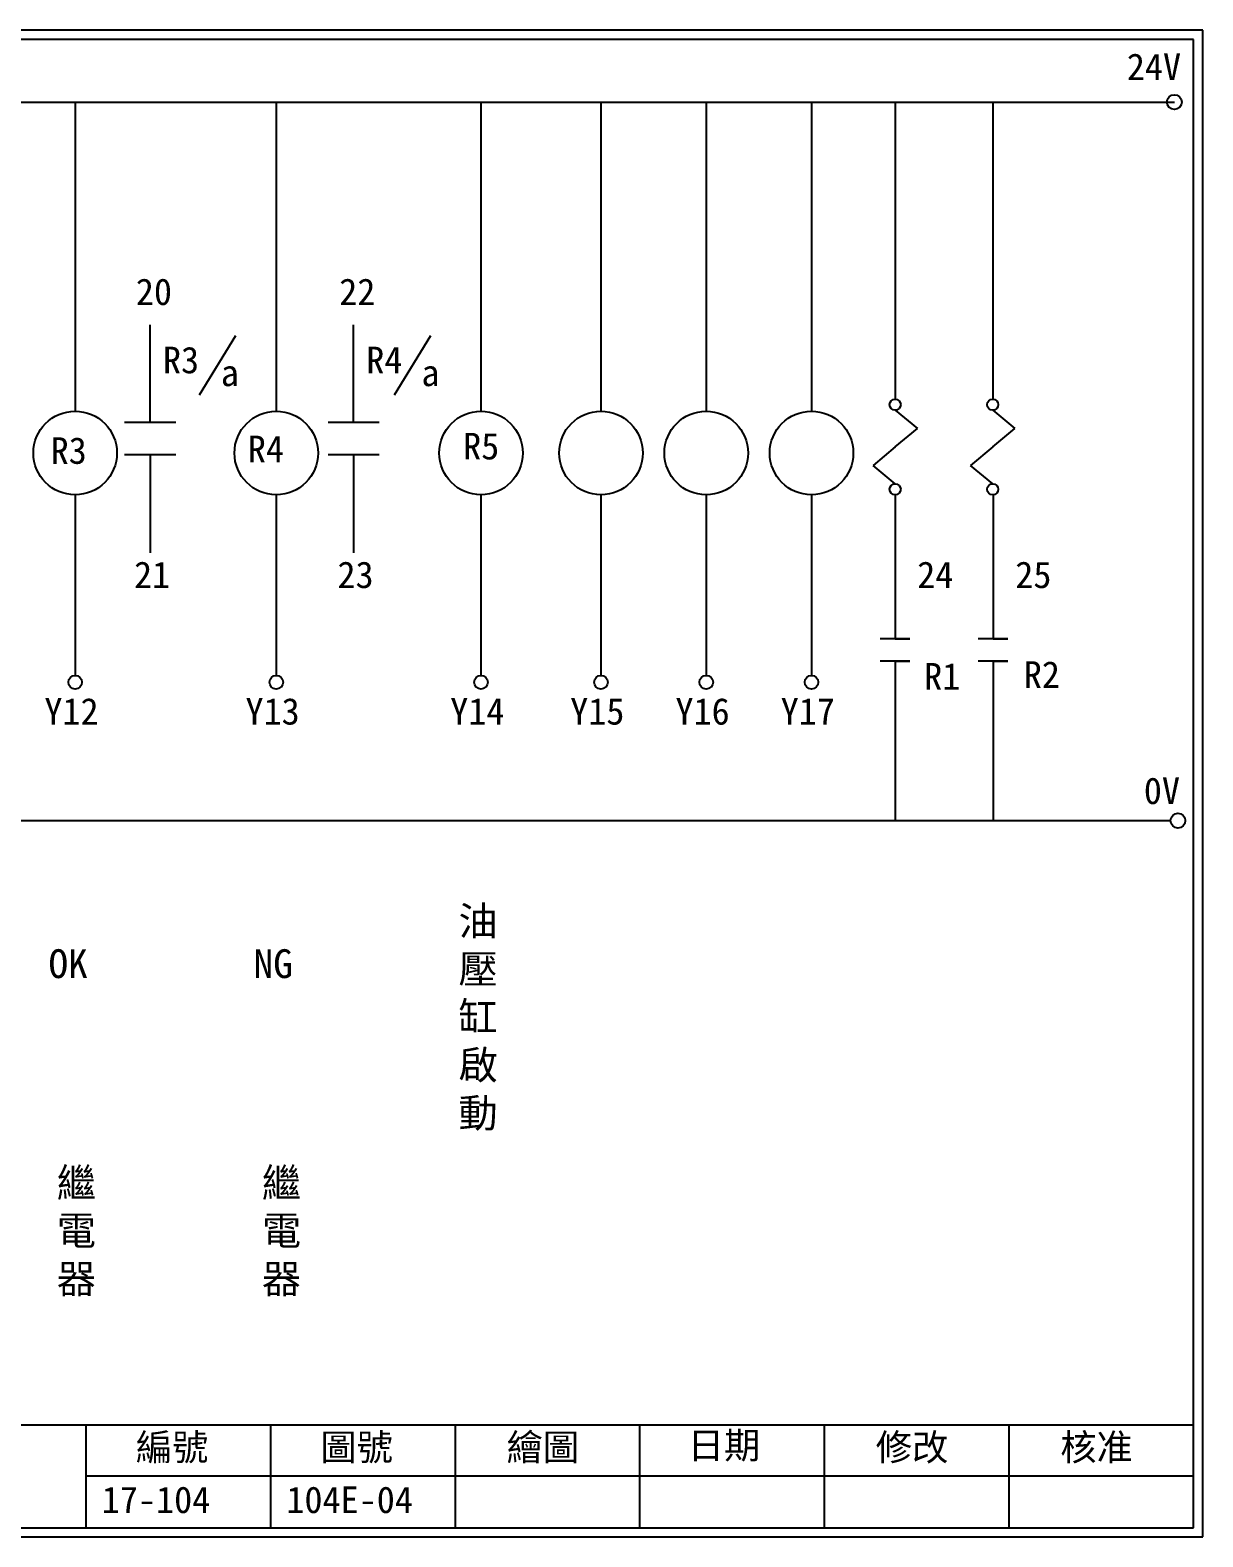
# Model space of a CAD drawing. Extents: x 889 to 1176, y 251 to 455.
# Drawn here: x 1017.2 to 1176.1, y 251.2 to 455.2 of the extents above; entities that cross this region are included whole.
import ezdxf

# ---------------------------------------------------------------- set-up
doc = ezdxf.new("R2010")
doc.units = 0
doc.layers.get('0').update_dxf_attribs({"linetype": 'CONTINUOUS'})
doc.layers.add('圖框層', color=7, linetype='CONTINUOUS')
doc.layers.add('標尺寸層', color=3, linetype='CONTINUOUS')
doc.styles.add('CNS', font='romanc.shx', dxfattribs={"bigfont": 'chineset.shx'})
doc.styles.add('STSL', font='kaiu.ttf')

msp = doc.modelspace()

# ---------------------------------------------------------------- linework, layer by layer
for centre in [(1172.21, 445.42), (1172.69, 348.15)]:
    msp.add_circle(centre, 1)
at = {"layer": '圖框層', "color": 7}
for p, q in [((1176.07, 455.16), (889.07, 455.16)), ((1176.07, 251.2), (1176.07, 455.16)), ((1174.82, 453.91), (890.32, 453.91)), ((1174.82, 252.44), (1174.82, 453.91)), ((890.32, 266.37), (1174.82, 266.37)), ((1024.82, 252.44), (1024.82, 266.44)), ((1049.82, 252.44), (1049.82, 266.44)), ((1074.82, 252.44), (1074.82, 266.44)), ((1099.82, 252.44), (1099.82, 266.44)), ((1124.82, 252.44), (1124.82, 266.44)), ((1149.82, 252.44), (1149.82, 266.44)), ((1024.82, 259.44), (1174.82, 259.44)), ((889.07, 251.2), (1176.07, 251.2)), ((890.32, 252.44), (1174.82, 252.44))]:
    msp.add_line(p, q, dxfattribs=at)
at = {"layer": '標尺寸層', "color": 7}
for p, q in [((893.61, 445.42), (1172.21, 445.42)), ((1023.32, 445.42), (1023.32, 403.59)), ((1050.56, 445.42), (1050.56, 403.59)), ((1078.29, 445.42), (1078.29, 403.59)), ((1094.54, 445.42), (1094.54, 403.59)), ((1108.8, 445.42), (1108.8, 403.59)), ((1123.06, 445.42), (1123.06, 403.59)), ((1134.39, 445.42), (1134.39, 405.22)), ((1147.61, 445.42), (1147.61, 405.22)), ((1033.5, 402.1), (1033.5, 415.25)), ((1061.04, 402.1), (1061.04, 415.25)), ((1045.04, 413.78), (1040.11, 405.75)), ((1071.46, 413.78), (1066.53, 405.75)), ((1030.02, 402.1), (1036.97, 402.1)), ((1057.57, 402.1), (1064.51, 402.1)), ((1134.39, 403.72), (1137.4, 401.23)), ((1147.61, 403.72), (1150.62, 401.23)), ((1134.39, 398.74), (1137.4, 401.23)), ((1147.61, 398.74), (1150.62, 401.23)), ((1134.39, 398.74), (1131.39, 396.25)), ((1147.61, 398.74), (1144.61, 396.25)), ((1030.02, 397.72), (1036.97, 397.72)), ((1033.5, 397.72), (1033.5, 384.4)), ((1057.57, 397.72), (1064.51, 397.72)), ((1061.04, 397.72), (1061.04, 384.4)), ((1134.39, 393.76), (1131.39, 396.25)), ((1147.61, 393.76), (1144.61, 396.25)), ((1023.32, 392.26), (1023.32, 367.81)), ((1050.56, 392.26), (1050.56, 367.81)), ((1078.29, 392.26), (1078.29, 367.81)), ((1094.54, 392.26), (1094.54, 367.81)), ((1108.8, 392.26), (1108.8, 367.81)), ((1123.06, 392.26), (1123.06, 367.81)), ((1134.37, 392.26), (1134.37, 372.76)), ((1147.65, 392.26), (1147.65, 372.76)), ((1134.37, 372.76), (1132.37, 372.76)), ((1134.37, 372.76), (1136.37, 372.76)), ((1136.37, 372.76), (1134.37, 372.76)), ((1147.65, 372.76), (1145.65, 372.76)), ((1147.65, 372.76), (1149.65, 372.76)), ((1149.65, 372.76), (1147.65, 372.76)), ((1134.37, 369.76), (1132.37, 369.76)), ((1134.37, 369.76), (1136.37, 369.76)), ((1136.37, 369.76), (1134.37, 369.76)), ((1134.37, 369.76), (1134.37, 348.15)), ((1147.65, 369.76), (1145.65, 369.76)), ((1147.65, 369.76), (1149.65, 369.76)), ((1149.65, 369.76), (1147.65, 369.76)), ((1147.65, 369.76), (1147.65, 348.15)), ((893.82, 348.15), (1171.69, 348.15))]:
    msp.add_line(p, q, dxfattribs=at)
for centre, radius in [((1134.39, 404.47), 0.751), ((1147.61, 404.47), 0.751), ((1023.32, 397.92), 5.66), ((1050.56, 397.92), 5.66), ((1078.29, 397.92), 5.66), ((1094.54, 397.92), 5.66), ((1108.8, 397.92), 5.66), ((1123.06, 397.92), 5.66), ((1134.39, 393.01), 0.751), ((1147.61, 393.01), 0.751), ((1023.32, 366.89), 0.92), ((1050.56, 366.89), 0.92), ((1078.29, 366.89), 0.92), ((1094.54, 366.89), 0.92), ((1108.8, 366.89), 0.92), ((1123.06, 366.89), 0.92)]:
    msp.add_circle(centre, radius, dxfattribs=at)

# ---------------------------------------------------------------- texts
at = {"layer": '圖框層', "color": 4, "style": 'STSL'}
for s, p in [('24V', (1165.77, 448.41)), ('20', (1031.54, 417.95)), ('22', (1059.09, 417.95)), ('R3', (1035.21, 408.71)), ('R4', (1062.75, 408.71)), ('a', (1043.05, 406.98)), ('a', (1070.22, 406.98)), ('R3', (1020, 396.45)), ('R4', (1046.71, 396.67)), ('R5', (1075.87, 397.05)), ('21', (1031.3, 379.64)), ('23', (1058.85, 379.64)), ('24', (1137.38, 379.64)), ('25', (1150.66, 379.64)), ('R1', (1138.31, 365.89)), ('R2', (1151.81, 366.13)), ('Y12', (1019.15, 361.15)), ('Y13', (1046.39, 361.15)), ('Y14', (1074.12, 361.15)), ('Y15', (1090.37, 361.15)), ('Y16', (1104.63, 361.15)), ('Y17', (1118.89, 361.15)), ('0V', (1168.07, 350.4)), ('編號', (1031.54, 261.53)), ('圖號', (1056.54, 261.53)), ('繪圖', (1081.76, 261.53)), ('日期', (1106.29, 261.78)), ('修改', (1131.76, 261.53)), ('核准', (1156.76, 261.53)), ('17-104', (1026.93, 254.42)), ('104E-04', (1051.93, 254.42))]:
    msp.add_text(s, height=3.6, dxfattribs=at).set_placement(p)
at = {"layer": '標尺寸層', "color": 7, "char_height": 3.9, "attachment_point": 5, "style": 'CNS'}
for s, insert, width in [('{\\fDFKai-SB|b0|i0|c136|p65;油壓缸啟動}', (1077.9, 321.34), 2.8481), ('{\\fDFKai-SB|b0|i0|c136|p65;OK}', (1022.37, 328.76), 2.8481), ('{\\fDFKai-SB|b0|i0|c136|p65;NG}', (1050.15, 328.76), 2.8481), ('{\\fDFKai-SB|b0|i0|c136|p65;繼電器}', (1023.49, 292.43), 8.6627), ('{\\fDFKai-SB|b0|i0|c136|p65;繼電器}', (1051.27, 292.43), 8.6627)]:
    msp.add_mtext(s, dxfattribs=dict(at, insert=insert, width=width))

doc.saveas('drawing.dxf')
